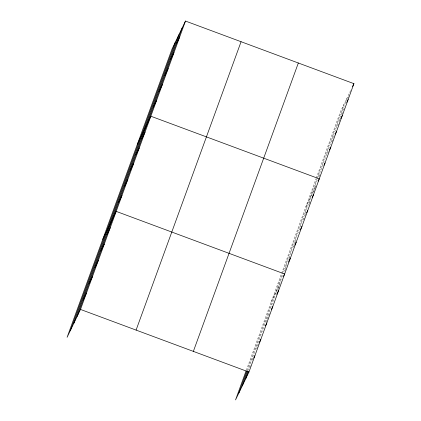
<?xml version="1.0" encoding="UTF-8"?>
<svg xmlns="http://www.w3.org/2000/svg" width="421" height="421" viewBox="0 0 421 421"><rect width="100%" height="100%" fill="white"/><g stroke="black" fill="none" stroke-linecap="round" stroke-linejoin="round"><path stroke-width="0.32" stroke-dasharray="2.1 1.58" d="M246.311 370.291L281.423 273.839M281.644 273.229L316.066 178.672M316.287 178.062L340.489 111.565L350.604 90.552M247.006 370.622L282.096 274.224M282.317 273.613L316.739 179.057M316.96 178.446L343.831 104.629M247.801 370.743L283.312 273.182M283.759 271.961L317.955 178.015M318.397 176.794L347.267 97.488M249.816 367.438L250.474 365.623M252.458 360.176L253.121 358.36M256.647 348.677L257.305 346.862M257.747 345.652L258.41 343.836M266.119 322.649L267.882 317.808M268.761 315.387L269.424 313.571M278.234 289.359L278.897 287.543M285.096 270.519L285.759 268.687M286.648 266.246L287.096 265.025M289.316 258.926L289.98 257.094M293.532 247.332L294.2 245.506M295.089 243.064L295.752 241.233M303.525 219.883L304.194 218.052M305.083 215.61L305.746 213.784M309.298 204.022L309.967 202.191M313.519 192.429L314.187 190.602M315.071 188.161L315.739 186.329M319.292 176.567L319.96 174.741M327.733 153.386L328.396 151.56M331.948 141.798L332.616 139.967M333.506 137.525L334.169 135.699M337.726 125.937L338.389 124.106M339.279 121.664L339.947 119.838M341.941 114.344L342.61 112.512M343.499 110.076L344.162 108.244M347.714 98.482L348.383 96.651M305.851 206.732L315.682 186.298M271.208 301.899L281.044 281.465"/><path stroke-width="0.63" d="M70.418 330.406L175.394 42.021M73.854 323.26L178.83 34.875M77.19 316.324L182.167 27.944M185.482 21.05L172.052 48.952L67.081 337.337L80.511 309.435L185.482 21.05L353.919 83.663L248.948 372.048L235.518 399.95L246.09 370.896M136.094 330.096L241.07 41.711M193.36 351.388L298.336 63.003M238.854 393.014L246.785 371.227M242.291 385.873L247.58 371.348M245.627 378.937L248.274 371.675M176.394 43.805L179.709 36.911M170.621 59.666L173.936 52.772M164.848 75.527L168.163 68.634M159.075 91.383L162.39 84.495M153.297 107.244L156.617 100.356M137.414 144.119L150.839 116.217L319.276 178.83L318.171 181.125M141.751 138.967L145.066 132.078M135.978 154.828L139.293 147.939M130.205 170.689L133.52 163.801M124.432 186.55L127.747 179.662M118.659 202.412L121.974 195.523M102.771 239.286L116.201 211.384L284.638 273.997L283.533 276.292M106.934 234.618L110.249 227.724M100.987 250.958L104.303 244.069M95.035 267.298L98.356 260.41M89.089 283.643L92.404 276.75M83.142 299.984L86.458 293.095M352.54 86.531L353.919 83.663M346.767 102.392L348.146 99.524M340.715 118.833L342.373 115.386M335.216 134.115L336.6 131.247M329.443 149.976L330.827 147.108M323.949 165.264L325.054 162.969M312.124 197.56L313.503 194.691M306.625 212.847L307.73 210.553M300.299 229.861L301.957 226.414M294.8 245.143L296.184 242.275M288.474 262.157L290.411 258.136M276.755 294.358L278.686 290.337M271.356 309.551L272.74 306.677M265.409 325.891L266.793 323.023M259.462 342.236L260.841 339.363M253.789 358.003L254.894 355.703M80.511 309.435L248.948 372.048"/></g></svg>
